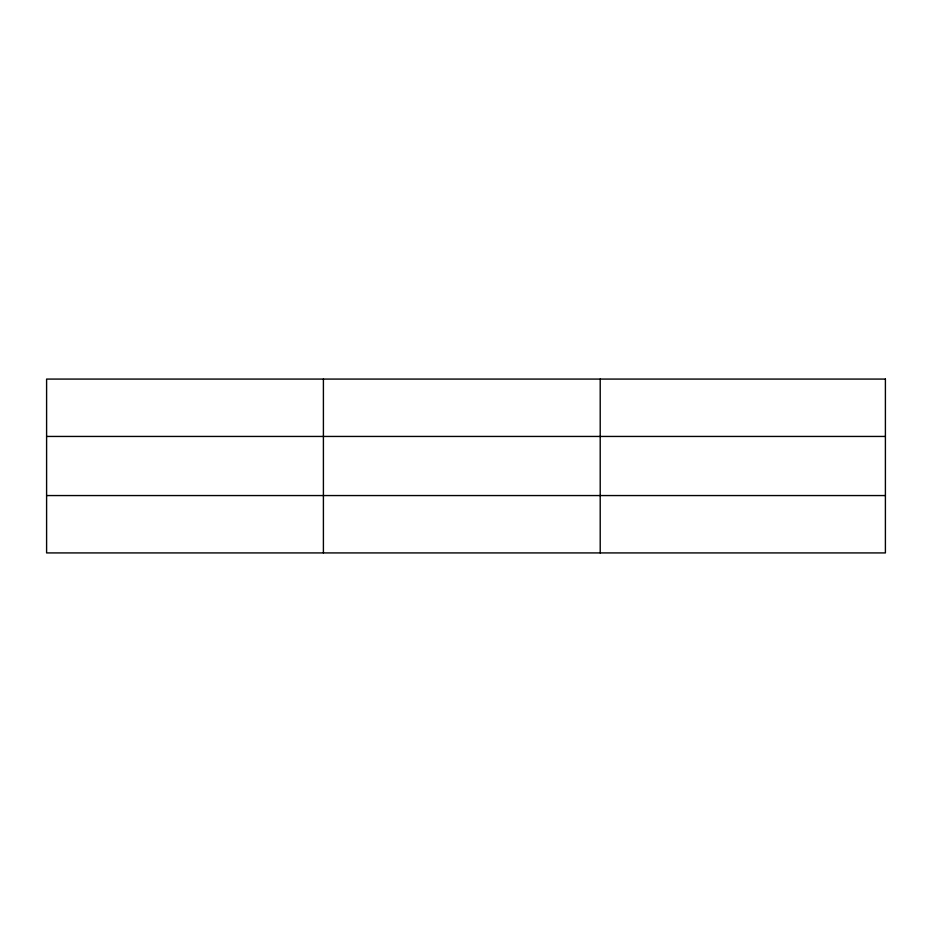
<?xml version="1.0" encoding="UTF-8"?>
<svg xmlns="http://www.w3.org/2000/svg" width="932" height="932" viewBox="0 0 932 932"><rect width="100%" height="100%" fill="white"/><g stroke="black" fill="none" stroke-linecap="round" stroke-linejoin="round"><path stroke-width="1.4" d="M323.404 552.921L323.404 379.079M600.208 552.921L600.208 379.079M46.6 436.444L885.4 436.444M46.6 495.556L885.4 495.556M885.4 379.079L885.4 552.921L46.6 552.921L46.6 379.079L885.4 379.079"/></g></svg>
